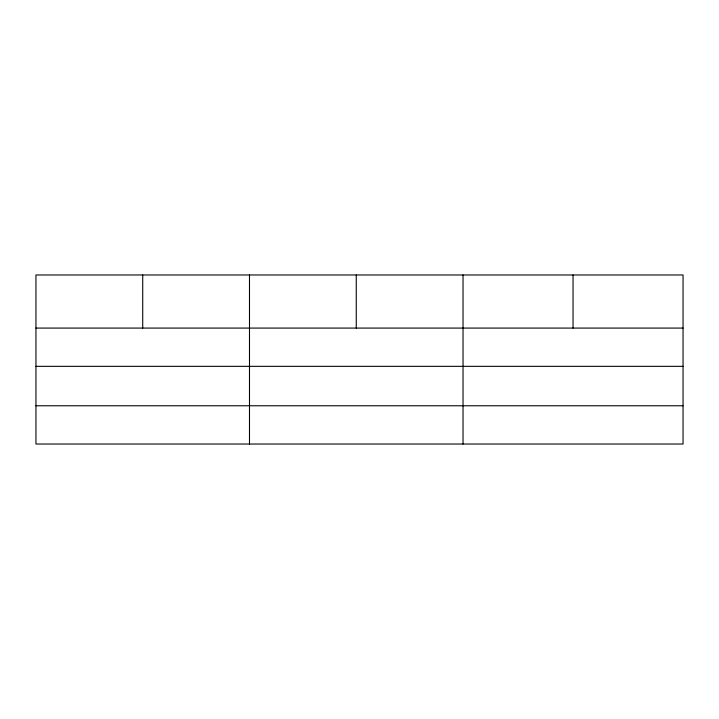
<?xml version="1.0" encoding="UTF-8"?>
<svg xmlns="http://www.w3.org/2000/svg" width="719" height="719" viewBox="0 0 719 719"><rect width="100%" height="100%" fill="white"/><g stroke="black" fill="none" stroke-linecap="round" stroke-linejoin="round"><path stroke-width="1.08" d="M683.05 366.339L683.05 274.973L35.95 274.973L35.95 444.027L683.05 444.027L683.05 366.339L35.95 366.339M35.95 328.08L683.05 328.08M35.95 405.768L683.05 405.768M573.043 274.973L573.043 328.08M463.036 274.973L463.036 444.027M356.264 274.973L356.264 328.08M249.493 274.973L249.493 444.027M142.722 274.973L142.722 328.08"/></g></svg>
